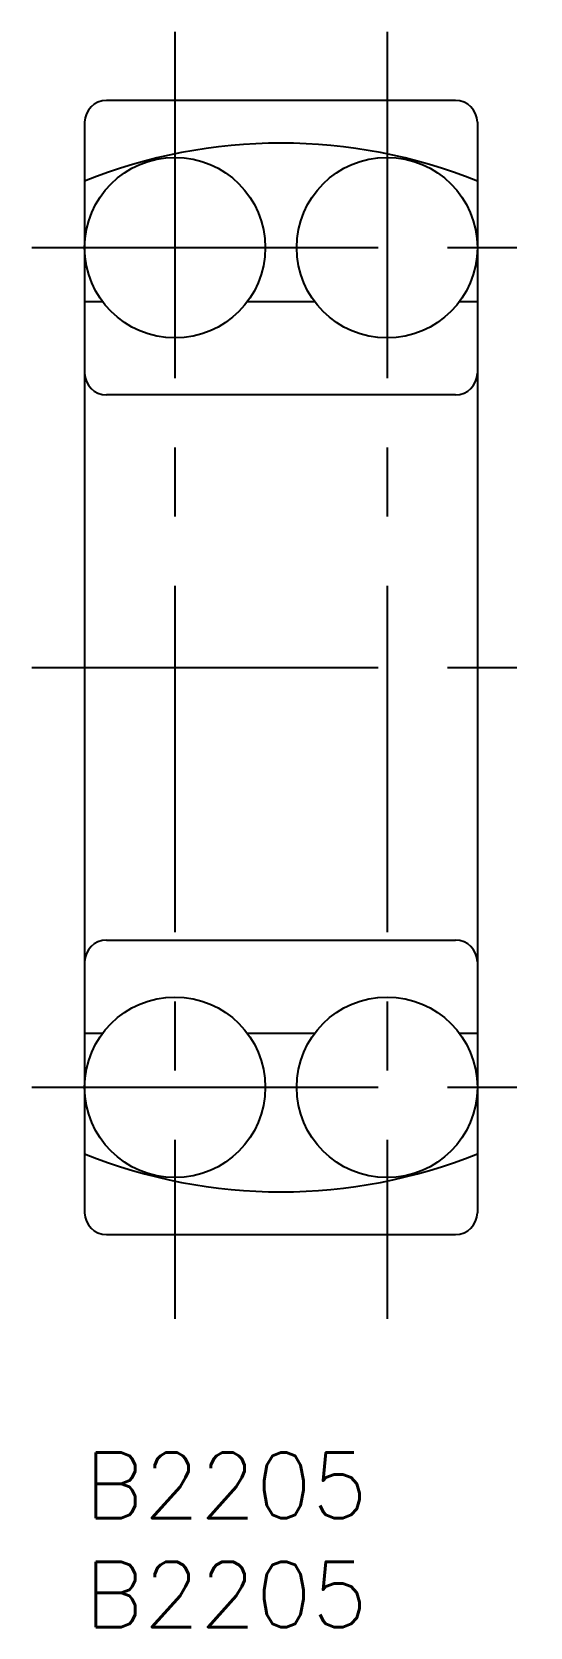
# Model space of a CAD drawing. Extents: x -2.4 to 20.4, y -8 to 65.1.
import ezdxf

# ---------------------------------------------------------------- set-up
doc = ezdxf.new("R2010")
doc.units = 0
doc.header["$LTSCALE"] = 0.5
doc.linetypes.add('CENTER', pattern=[50.8, 31.75, -6.35, 6.35, -6.35])
for name, color, linetype in [('MSM_CENTER', 1, 'CENTER'), ('MSM_CONTINUOUS', 7, 'CONTINUOUS'), ('MSM_PART_NUMBER', 7, 'CONTINUOUS')]:
    doc.layers.add(name, color=color, linetype=linetype)
doc.styles.get("Standard").update_dxf_attribs({"font": 'txt.shx', "height": 3, "bigfont": 'bigfont.shx'})

msp = doc.modelspace()

# ---------------------------------------------------------------- linework, layer by layer
at = {"layer": 'MSM_CENTER'}
for p, q in [((4.14, 65.142), (4.14, 6.13)), ((13.86, 65.142), (13.86, 6.13)), ((-2.415, 55.25), (20.415, 55.25)), ((-2.415, 36), (20.415, 36)), ((-2.415, 16.75), (20.415, 16.75))]:
    msp.add_line(p, q, dxfattribs=at)
at = {"layer": 'MSM_CONTINUOUS'}
for p, q in [((17, 62), (1, 62)), ((0, 61), (0, 11)), ((18, 61), (18, 11)), ((0.828, 52.766), (0, 52.766)), ((10.548, 52.766), (7.452, 52.766)), ((18, 52.766), (17.172, 52.766)), ((17, 48.5), (1, 48.5)), ((1, 23.5), (17, 23.5)), ((0, 19.234), (0.828, 19.234)), ((7.452, 19.234), (10.548, 19.234)), ((17.172, 19.234), (18, 19.234)), ((1, 10), (17, 10))]:
    msp.add_line(p, q, dxfattribs=at)
for centre in [(4.14, 55.25), (13.86, 55.25), (4.14, 16.75), (13.86, 16.75)]:
    msp.add_circle(centre, 4.14, dxfattribs=at)
for centre, radius, start, end in [((1, 61), 1, 90, 180), ((17, 61), 1, 0, 90), ((9, 36), 24.044, 68.01811, 111.98189), ((1, 49.5), 1, 180, 270), ((17, 49.5), 1, 270, 360), ((1, 22.5), 1, 90, 180), ((17, 22.5), 1, 0, 90), ((9, 36), 24.044, 248.01811, 291.98189), ((1, 11), 1, 180, 270), ((17, 11), 1, 270, 360)]:
    msp.add_arc(centre, radius, start, end, dxfattribs=at)

# ---------------------------------------------------------------- texts
at = {"layer": 'MSM_PART_NUMBER'}
for p in [(0, -3), (0, -8)]:
    msp.add_text('B2205', height=3, dxfattribs=at).set_placement(p)

doc.saveas('drawing.dxf')
